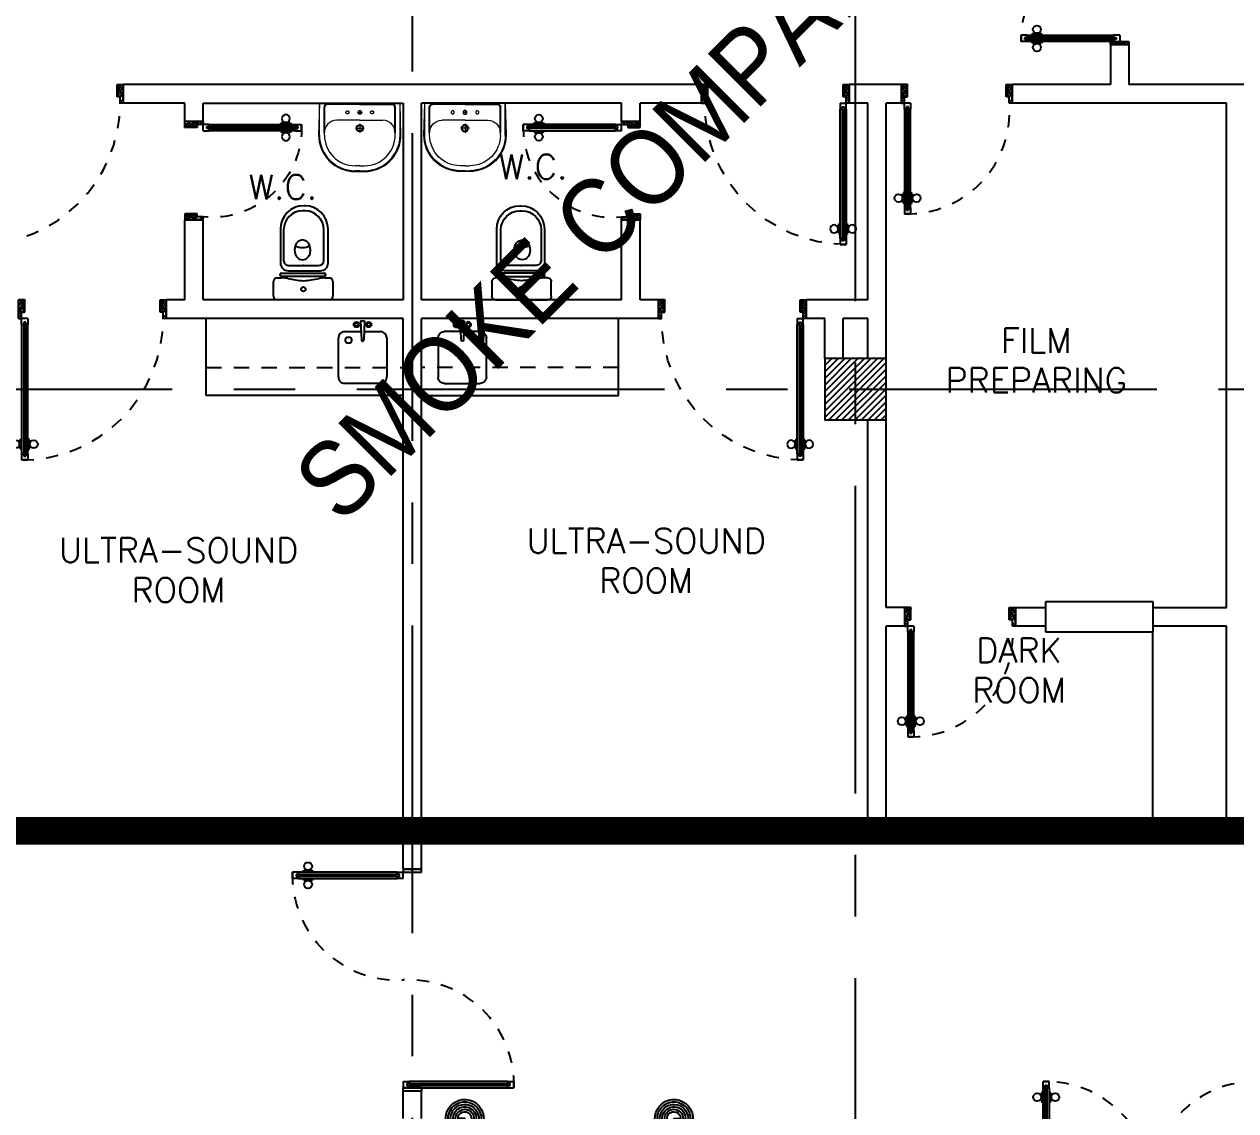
# Model space of a CAD drawing. Extents: x 417819.9 to 417911.9, y 43448 to 43539.2.
# Drawn here: x 417849.9 to 417859.75, y 43505.43 to 43514.26 of the extents above; entities that cross this region are included whole.
import ezdxf
from ezdxf.enums import TextEntityAlignment as Align

# ---------------------------------------------------------------- set-up
doc = ezdxf.new("R2010")
doc.units = 0
doc.header["$MEASUREMENT"] = 0
for name, pattern in [('CENTERX2', [4, 2.5, -0.5, 0.5, -0.5]), ('DASHED', [0.75, 0.5, -0.25]), ('HIDDEN', [0.375, 0.25, -0.125]), ('HIDDEN2', [0.1875, 0.125, -0.0625])]:
    doc.linetypes.add(name, pattern=pattern)
doc.layers.get('0').update_dxf_attribs({"linetype": 'CONTINUOUS'})
for name, color, linetype in [('AXES', 11, 'CENTERX2'), ('COL', 2, 'CONTINUOUS'), ('DIM', 4, 'CONTINUOUS'), ('DOOR', 4, 'CONTINUOUS'), ('firezone', 4, 'CONTINUOUS'), ('FIX', 3, 'CONTINUOUS'), ('HAT', 8, 'CONTINUOUS'), ('Locker', 7, 'CONTINUOUS'), ('ME-FIX', 3, 'CONTINUOUS'), ('RM-NAME', 2, 'CONTINUOUS'), ('SUNI-FUR', 3, 'CONTINUOUS'), ('TXT1', 2, 'CONTINUOUS'), ('WALL', 2, 'CONTINUOUS')]:
    doc.layers.add(name, color=color, linetype=linetype)
doc.layers.get('DIM').off()
doc.styles.add('ROMANS', font='ROMANS.shx', dxfattribs={"width": 0.6})
doc.styles.get("Standard").update_dxf_attribs({"font": 'TXT.shx'})
doc.styles.add('TTXT', font='swisse.ttf', dxfattribs={"width": 0.6})
doc.linetypes.add('SMOKE', pattern='A,0.5,-0.2,["SMOKE",Standard,S=0.1,R=0,X=-0.1,Y=-0.05],-0.5', length=1.2)

# ---------------------------------------------------------------- blocks, each defined once
blk = doc.blocks.new('RM1')
at = {"layer": 'RM-NAME', "style": 'ROMANS'}
for tag, p in [('ROOMNAME1', (0, 323.8)), ('ROOMNAME2', (0, 0))]:
    blk.add_attdef(tag, text='', height=200, dxfattribs=at).set_placement(p, align=Align.MIDDLE)
blk = doc.blocks.new('*X799')
at = {"color": 0}
for p, q in [((49339.2, 55119.8), (49820.4, 55601)), ((49339.2, 55172.9), (49767.4, 55601)), ((49339.2, 55225.9), (49714.3, 55601)), ((49339.2, 55278.9), (49661.3, 55601)), ((49339.2, 55332), (49608.3, 55601)), ((49339.2, 55385), (49555.2, 55601)), ((49339.2, 55438), (49502.2, 55601)), ((49339.2, 55491.1), (49449.2, 55601)), ((49339.2, 55544.1), (49396.1, 55601)), ((49339.2, 55597.1), (49343.1, 55601)), ((49373.4, 55101), (49839.2, 55566.8)), ((49426.5, 55101), (49839.2, 55513.8)), ((49479.5, 55101), (49839.2, 55460.7)), ((49532.5, 55101), (49839.2, 55407.7)), ((49585.6, 55101), (49839.2, 55354.7)), ((49638.6, 55101), (49839.2, 55301.6)), ((49691.6, 55101), (49839.2, 55248.6)), ((49744.7, 55101), (49839.2, 55195.6)), ((49797.7, 55101), (49839.2, 55142.5))]:
    blk.add_line(p, q, dxfattribs=at)
blk = doc.blocks.new('COL50')
at = {"layer": 'COL'}
blk.add_lwpolyline([(-250, 250), (-250, -250), (250, -250), (250, 250)], close=True, dxfattribs=at)
blk = doc.blocks.new('A$C272A55A0')
at = {"layer": 'DOOR', "color": 0, "linetype": 'ByBlock'}
for p, q in [((0, 900.4), (0, 1050.4)), ((50, 1050.4), (0, 1050.4)), ((50, 950.4), (50, 1050.4)), ((1750, 950.4), (1750, 1050.4)), ((1750, 1050.4), (1800, 1050.4)), ((1800, 1050.4), (1800, 900.4)), ((0, 900.4), (25, 900.4)), ((25, 950.4), (50, 950.4)), ((25, 900.4), (25, 950.4)), ((75, 900.4), (25, 900.4)), ((25, 850.4), (25, 900.4)), ((75, 900.4), (75, 850.4)), ((1725, 900.4), (1775, 900.4)), ((1725, 900.4), (1725, 850.4)), ((1775, 950.4), (1750, 950.4)), ((1775, 900.4), (1775, 950.4)), ((1800, 900.4), (1775, 900.4)), ((1775, 850.4), (1775, 900.4)), ((42, 850.4), (25, 850.4)), ((58, 870.4), (42, 870.4)), ((42, 870.4), (42, 850.4)), ((58, 850.4), (58, 870.4)), ((75, 850.4), (58, 850.4)), ((1725, 850.4), (1742, 850.4)), ((1742, 870.4), (1758, 870.4)), ((1742, 850.4), (1742, 870.4)), ((1758, 870.4), (1758, 850.4)), ((1758, 850.4), (1775, 850.4)), ((1717.8, 160.1), (1708.8, 160.1)), ((1708.8, 95.3), (1708.8, 160.1)), ((1725, 172.7), (1717.8, 172.7)), ((1717.8, 172.7), (1717.8, 82.7)), ((1717.8, 95.3), (1717.8, 160.1)), ((1775, 172.7), (1782.2, 172.7)), ((1782.2, 172.7), (1782.2, 82.7)), ((1782.2, 160.1), (1791.2, 160.1)), ((1782.2, 95.3), (1782.2, 160.1)), ((1791.2, 95.3), (1791.2, 160.1)), ((25, 50.4), (42, 50.4)), ((25, 50.4), (25, 0.4)), ((25, 0.4), (75, 0.4)), ((75, 0.4), (25, 0.4)), ((42, 50.4), (42, 30.4)), ((42, 30.4), (58, 30.4)), ((58, 50.4), (75, 50.4)), ((58, 50.4), (58, 30.4)), ((75, 50.4), (75, 0.4)), ((1717.8, 95.3), (1708.8, 95.3)), ((1725, 82.7), (1717.8, 82.7)), ((1742, 50.4), (1725, 50.4)), ((1725, 50.4), (1725, 0.4)), ((1775, 0.4), (1725, 0.4)), ((1725, 0.4), (1775, 0.4)), ((1742, 50.4), (1742, 30.4)), ((1758, 30.4), (1742, 30.4)), ((1775, 50.4), (1758, 50.4)), ((1758, 50.4), (1758, 30.4)), ((1775, 82.7), (1782.2, 82.7)), ((1775, 50.4), (1775, 0.4)), ((1782.2, 95.3), (1791.2, 95.3))]:
    blk.add_line(p, q, dxfattribs=at)
at = {"layer": 'DOOR', "color": 9, "linetype": 'ByBlock'}
for p, q in [((50, 1050.4), (0, 1010.2)), ((50, 1050.4), (0, 936.6)), ((50, 1050.4), (36.6, 950.4)), ((1750, 1050.4), (1800, 1010.2)), ((1750, 1050.4), (1800, 936.6)), ((1750, 1050.4), (1763.4, 950.4))]:
    blk.add_line(p, q, dxfattribs=at)
at = {"layer": 'DOOR', "linetype": 'ByBlock'}
for p, q in [((25, 850.4), (25, 50.4)), ((42, 850.4), (42, 50.4)), ((58, 850.4), (58, 50.4)), ((75, 50.4), (75, 850.4)), ((1725, 50.4), (1725, 850.4)), ((1742, 850.4), (1742, 50.4)), ((1758, 850.4), (1758, 50.4)), ((1775, 850.4), (1775, 50.4))]:
    blk.add_line(p, q, dxfattribs=at)
at = {"layer": 'DOOR', "color": 0, "linetype": 'ByBlock'}
for centre in [(1676.5, 127.7), (1823.5, 127.7)]:
    blk.add_circle(centre, 32.4, dxfattribs=at)
at = {"layer": 'DOOR', "color": 9, "linetype": 'ByBlock'}
for centre, radius, start, end in [((50, 1050.4), 54.4, 203.20738, 270), ((50, 1050.4), 74.4, 227.77643, 270), ((50, 1050.4), 34.4, 180, 270), ((50, 1050.4), 14.4, 180, 270), ((1750, 1050.4), 14.4, 270, 0), ((1750, 1050.4), 34.4, 270, 0), ((1750, 1050.4), 54.4, 270, 336.79262), ((1750, 1050.4), 74.4, 270, 312.22357), ((50, 1050.4), 94.4, 238.01819, 270), ((50, 1050.4), 114.4, 244.08384, 257.37743), ((50, 1050.4), 134.4, 248.15985, 259.28002), ((50, 1050.4), 154.4, 251.10529, 256.28577), ((1750, 1050.4), 94.4, 270, 301.98181), ((1750, 1050.4), 114.4, 282.62257, 295.91616), ((1750, 1050.4), 134.4, 280.71998, 291.84015), ((1750, 1050.4), 154.4, 283.71423, 288.89471)]:
    blk.add_arc(centre, radius, start, end, dxfattribs=at)
at = {"layer": 'DOOR', "linetype": 'HIDDEN', "ltscale": 0.5}
for centre, start, end in [((50, 851.4), 268.31738, 3.29648), ((1750, 851.4), 176.70352, 271.68262)]:
    blk.add_arc(centre, 851.4, start, end, dxfattribs=at)
at = {"layer": 'WALL', "linetype": 'ByBlock'}
blk.add_line((1800, 900.4), (1800, 1050.4), dxfattribs=at)
blk = doc.blocks.new('A$C3CD36B94')
at = {"layer": 'DOOR', "color": 0, "linetype": 'ByBlock'}
for p, q in [((105.9, 950.4), (55.9, 950.4)), ((55.9, 800.4), (55.9, 950.4)), ((105.9, 850.4), (105.9, 950.4)), ((805.9, 950.4), (855.9, 950.4)), ((805.9, 850.4), (805.9, 950.4)), ((855.9, 800.4), (855.9, 950.4)), ((855.9, 950.4), (855.9, 800.4)), ((55.9, 800.4), (80.9, 800.4)), ((80.9, 850.4), (105.9, 850.4)), ((80.9, 800.4), (80.9, 850.4)), ((130.9, 800.4), (80.9, 800.4)), ((80.9, 750.4), (80.9, 800.4)), ((130.9, 800.4), (130.9, 750.4)), ((830.9, 850.4), (805.9, 850.4)), ((830.9, 800.4), (830.9, 850.4)), ((855.9, 800.4), (830.9, 800.4)), ((97.9, 750.4), (80.9, 750.4)), ((113.9, 770.4), (97.9, 770.4)), ((97.9, 770.4), (97.9, 750.4)), ((113.9, 750.4), (113.9, 770.4)), ((130.9, 750.4), (113.9, 750.4)), ((64.7, 95.4), (64.7, 160.2)), ((73.7, 160.2), (64.7, 160.2)), ((73.7, 172.8), (73.7, 82.8)), ((80.9, 172.8), (73.7, 172.8)), ((73.7, 95.4), (73.7, 160.2)), ((130.9, 172.8), (138.1, 172.8)), ((138.1, 172.8), (138.1, 82.8)), ((138.1, 95.4), (138.1, 160.2)), ((138.1, 160.2), (147.1, 160.2)), ((147.1, 95.4), (147.1, 160.2)), ((73.7, 95.4), (64.7, 95.4)), ((80.9, 82.8), (73.7, 82.8)), ((80.9, 50.4), (80.9, 0.4)), ((80.9, 50.4), (97.9, 50.4)), ((130.9, 0.4), (80.9, 0.4)), ((80.9, 0.4), (130.9, 0.4)), ((97.9, 50.4), (97.9, 30.4)), ((97.9, 30.4), (113.9, 30.4)), ((113.9, 50.4), (113.9, 30.4)), ((113.9, 50.4), (130.9, 50.4)), ((130.9, 82.8), (138.1, 82.8)), ((130.9, 50.4), (130.9, 0.4)), ((138.1, 95.4), (147.1, 95.4))]:
    blk.add_line(p, q, dxfattribs=at)
at = {"layer": 'DOOR', "color": 9, "linetype": 'ByBlock'}
for p, q in [((105.9, 950.4), (55.9, 910.3)), ((105.9, 950.4), (55.9, 836.7)), ((105.9, 950.4), (92.6, 850.4)), ((805.9, 950.4), (819.3, 850.4)), ((805.9, 950.4), (855.9, 836.7)), ((805.9, 950.4), (855.9, 910.3))]:
    blk.add_line(p, q, dxfattribs=at)
at = {"layer": 'DOOR', "linetype": 'ByBlock'}
for p, q in [((80.9, 750.4), (80.9, 50.4)), ((97.9, 750.4), (97.9, 50.4)), ((113.9, 750.4), (113.9, 50.4)), ((130.9, 50.4), (130.9, 750.4))]:
    blk.add_line(p, q, dxfattribs=at)
at = {"layer": 'DOOR', "color": 0, "linetype": 'ByBlock'}
for centre in [(32.4, 127.8), (179.5, 127.8)]:
    blk.add_circle(centre, 32.4, dxfattribs=at)
at = {"layer": 'DOOR', "color": 9, "linetype": 'ByBlock'}
for centre, radius, start, end in [((105.9, 950.4), 54.4, 203.20738, 270), ((105.9, 950.4), 74.4, 227.77643, 270), ((105.9, 950.4), 34.4, 180, 270), ((105.9, 950.4), 14.4, 180, 270), ((805.9, 950.4), 34.4, 270, 0), ((805.9, 950.4), 14.4, 270, 0), ((805.9, 950.4), 54.4, 270, 336.79262), ((805.9, 950.4), 74.4, 270, 312.22357), ((105.9, 950.4), 94.4, 238.01819, 270), ((105.9, 950.4), 114.4, 244.08384, 257.37743), ((105.9, 950.4), 134.4, 248.15985, 259.28002), ((105.9, 950.4), 154.4, 251.10529, 256.28577), ((805.9, 950.4), 94.4, 270, 301.98181), ((805.9, 950.4), 134.4, 280.71998, 291.84015), ((805.9, 950.4), 154.4, 283.71423, 288.89471)]:
    blk.add_arc(centre, radius, start, end, dxfattribs=at)
at = {"layer": 'DOOR', "linetype": 'HIDDEN', "ltscale": 0.5}
blk.add_arc((105.9, 728.6), 728.6, 268.03354, 5.66169, dxfattribs=at)
blk = doc.blocks.new('DOOR90')
at = {"layer": 'DOOR', "color": 7, "linetype": 'ByBlock'}
for p, q in [((-150, 0), (0, 0)), ((-150, 0), (-150, -25)), ((0, -50), (-113.7, 0)), ((0, -50), (-40.1, 0)), ((0, -50), (0, 0)), ((-1000, -25), (-1050, -25)), ((-1050, -75), (-1050, -25)), ((-1050, -25), (-1050, -75)), ((-1000, -75), (-1050, -75)), ((-1000, -42), (-1020, -42)), ((-1020, -42), (-1020, -58)), ((-1000, -58), (-1020, -58)), ((-1000, -25), (-1000, -42)), ((-1000, -58), (-1000, -75)), ((-877.6, -17.8), (-967.6, -17.8)), ((-967.6, -25), (-967.6, -17.8)), ((-967.6, -75), (-967.6, -82.2)), ((-877.6, -82.2), (-967.6, -82.2)), ((-955, -8.8), (-890.2, -8.8)), ((-955, -17.8), (-955, -8.8)), ((-955, -17.8), (-890.2, -17.8)), ((-955, -82.2), (-890.2, -82.2)), ((-955, -82.2), (-955, -91.2)), ((-955, -91.2), (-890.2, -91.2)), ((-890.2, -17.8), (-890.2, -8.8)), ((-890.2, -82.2), (-890.2, -91.2)), ((-877.6, -25), (-877.6, -17.8)), ((-877.6, -75), (-877.6, -82.2)), ((-200, -25), (-150, -25)), ((-200, -42), (-200, -25)), ((-180, -42), (-200, -42)), ((-200, -58), (-180, -58)), ((-200, -75), (-200, -58)), ((-150, -75), (-200, -75)), ((-180, -58), (-180, -42)), ((-150, -25), (-100, -25)), ((-150, -75), (-150, -25)), ((-100, -25), (-100, -50)), ((0, -50), (-100, -36.6)), ((-100, -50), (0, -50)), ((-150, -875), (-100, -875)), ((-150, -900), (-150, -875)), ((0, -850), (-113.7, -900)), ((-100, -875), (-100, -850)), ((0, -850), (-100, -863.4)), ((-100, -850), (0, -850)), ((0, -850), (-40.1, -900)), ((0, -850), (0, -900)), ((-150, -900), (0, -900)), ((0, -900), (-150, -900))]:
    blk.add_line(p, q, dxfattribs=at)
at = {"layer": 'DOOR', "linetype": 'ByBlock'}
for p, q in [((-200, -25), (-1000, -25)), ((-200, -42), (-1000, -42)), ((-200, -58), (-1000, -58)), ((-1000, -75), (-200, -75))]:
    blk.add_line(p, q, dxfattribs=at)
at = {"layer": 'DOOR', "color": 7, "linetype": 'ByBlock'}
for centre in [(-922.6, 23.5), (-922.6, -123.5)]:
    blk.add_circle(centre, 32.4, dxfattribs=at)
for centre, radius, start, end in [((0, -50), 154.4, 161.10529, 166.28577), ((0, -50), 94.4, 148.01819, 180), ((0, -50), 134.4, 158.15985, 169.28002), ((0, -50), 114.4, 154.08384, 167.37743), ((0, -50), 74.4, 137.77643, 180), ((0, -50), 54.4, 113.20738, 180), ((0, -50), 34.4, 90, 180), ((0, -50), 14.4, 90, 180), ((0, -850), 134.4, 190.71998, 201.84015), ((0, -850), 94.4, 180, 211.98181), ((0, -850), 74.4, 180, 222.22357), ((0, -850), 54.4, 180, 246.79262), ((0, -850), 34.4, 180, 270), ((0, -850), 14.4, 180, 270), ((0, -850), 154.4, 193.71423, 198.89471)]:
    blk.add_arc(centre, radius, start, end, dxfattribs=at)
at = {"layer": 'DOOR', "linetype": 'HIDDEN', "ltscale": 0.5}
blk.add_arc((-222.2, -50), 828.2, 178.27012, 275.00304, dxfattribs=at)
blk = doc.blocks.new('A$C6F293607')
at = {"layer": 'DOOR', "color": 0, "linetype": 'ByBlock'}
for p, q in [((80.9, 792.6), (73.7, 792.6)), ((73.7, 702.6), (73.7, 792.6)), ((80.9, 875), (130.9, 875)), ((130.9, 875), (80.9, 875)), ((80.9, 825), (80.9, 875)), ((80.9, 825), (97.9, 825)), ((97.9, 845), (113.9, 845)), ((97.9, 825), (97.9, 845)), ((113.9, 825), (113.9, 845)), ((113.9, 825), (130.9, 825)), ((130.9, 825), (130.9, 875)), ((130.9, 792.6), (138.1, 792.6)), ((138.1, 702.6), (138.1, 792.6)), ((1630.9, 875), (1580.9, 875)), ((1580.9, 875), (1630.9, 875)), ((1580.9, 825), (1580.9, 875)), ((1597.9, 825), (1580.9, 825)), ((1613.9, 845), (1597.9, 845)), ((1597.9, 825), (1597.9, 845)), ((1613.9, 825), (1613.9, 845)), ((1630.9, 825), (1613.9, 825)), ((1630.9, 825), (1630.9, 875)), ((73.7, 780), (64.7, 780)), ((64.7, 780), (64.7, 715.2)), ((73.7, 715.2), (64.7, 715.2)), ((73.7, 780), (73.7, 715.2)), ((80.9, 702.6), (73.7, 702.6)), ((130.9, 702.6), (138.1, 702.6)), ((138.1, 780), (147.1, 780)), ((138.1, 780), (138.1, 715.2)), ((138.1, 715.2), (147.1, 715.2)), ((147.1, 780), (147.1, 715.2)), ((55.9, 0), (55.9, 150)), ((55.9, 150), (80.9, 150)), ((80.9, 150), (80.9, 0)), ((97.9, 125), (80.9, 125)), ((80.9, 125), (80.9, 75)), ((97.9, 105), (97.9, 125)), ((113.9, 105), (97.9, 105)), ((130.9, 125), (113.9, 125)), ((113.9, 125), (113.9, 105)), ((130.9, 75), (130.9, 125)), ((1580.9, 125), (1597.9, 125)), ((1580.9, 75), (1580.9, 125)), ((1597.9, 125), (1597.9, 105)), ((1597.9, 105), (1613.9, 105)), ((1613.9, 125), (1630.9, 125)), ((1613.9, 105), (1613.9, 125)), ((1655.9, 150), (1630.9, 150)), ((1630.9, 150), (1630.9, 0)), ((1630.9, 125), (1630.9, 75)), ((1655.9, 0), (1655.9, 150)), ((80.9, 0), (55.9, 0)), ((130.9, 75), (80.9, 75)), ((1580.9, 75), (1630.9, 75)), ((1630.9, 0), (1655.9, 0))]:
    blk.add_line(p, q, dxfattribs=at)
at = {"layer": 'DOOR', "linetype": 'ByBlock'}
for p, q in [((80.9, 125), (80.9, 825)), ((97.9, 125), (97.9, 825)), ((113.9, 125), (113.9, 825)), ((130.9, 825), (130.9, 125)), ((1580.9, 825), (1580.9, 125)), ((1597.9, 125), (1597.9, 825)), ((1613.9, 125), (1613.9, 825)), ((1630.9, 125), (1630.9, 825))]:
    blk.add_line(p, q, dxfattribs=at)
at = {"layer": 'DOOR', "color": 9, "linetype": 'ByBlock'}
for p, q in [((80.9, 56.9), (55.9, 113.7)), ((1630.9, 56.9), (1655.9, 113.7)), ((80.9, 20.1), (55.9, 40.1)), ((1630.9, 20.1), (1655.9, 40.1))]:
    blk.add_line(p, q, dxfattribs=at)
at = {"layer": 'DOOR', "color": 0, "linetype": 'ByBlock'}
for centre in [(32.4, 747.6), (179.5, 747.6)]:
    blk.add_circle(centre, 32.4, dxfattribs=at)
at = {"layer": 'DOOR', "linetype": 'HIDDEN', "ltscale": 0.5}
for centre, start, end in [((105.9, 123.8), 356.27506, 91.90618), ((1605.9, 123.8), 88.09382, 183.72494)]:
    blk.add_arc(centre, 751.6, start, end, dxfattribs=at)
at = {"layer": 'DOOR', "color": 9, "linetype": 'ByBlock'}
for centre, radius, start, end in [((105.9, 0), 154.4, 103.71423, 108.89471), ((105.9, 0), 134.4, 100.71998, 111.84015), ((105.9, 0), 114.4, 102.62257, 115.91616), ((1605.9, 0), 134.4, 68.15985, 79.28002), ((1605.9, 0), 114.4, 64.08384, 77.37743), ((1605.9, 0), 154.4, 71.10529, 76.28577), ((105.9, 0), 94.4, 105.35656, 121.98181), ((105.9, 0), 74.4, 109.63413, 132.22357), ((105.9, 0), 54.4, 117.35758, 156.79262), ((105.9, 0), 34.4, 136.61069, 180), ((1605.9, 0), 94.4, 58.01819, 74.64344), ((1605.9, 0), 74.4, 47.77643, 70.36587), ((1605.9, 0), 54.4, 23.20738, 62.64242), ((1605.9, 0), 34.4, 0, 43.38931)]:
    blk.add_arc(centre, radius, start, end, dxfattribs=at)
blk = doc.blocks.new('DOOR100')
at = {"layer": 'DOOR', "color": 7, "linetype": 'ByBlock'}
for p, q in [((-75, 1250), (-75, 1300)), ((-75, 1300), (-25, 1300)), ((-25, 1300), (-75, 1300)), ((-25, 1250), (-25, 1300)), ((-91.2, 1205), (-91.2, 1140.2)), ((-82.2, 1205), (-91.2, 1205)), ((-82.2, 1127.6), (-82.2, 1217.6)), ((-75, 1217.6), (-82.2, 1217.6)), ((-82.2, 1205), (-82.2, 1140.2)), ((-58, 1250), (-75, 1250)), ((-58, 1250), (-58, 1270)), ((-42, 1270), (-58, 1270)), ((-42, 1250), (-42, 1270)), ((-25, 1250), (-42, 1250)), ((-25, 1217.6), (-17.8, 1217.6)), ((-17.8, 1127.6), (-17.8, 1217.6)), ((-17.8, 1205), (-17.8, 1140.2)), ((-17.8, 1205), (-8.8, 1205)), ((-8.8, 1205), (-8.8, 1140.2)), ((-82.2, 1140.2), (-91.2, 1140.2)), ((-75, 1127.6), (-82.2, 1127.6)), ((-25, 1127.6), (-17.8, 1127.6)), ((-17.8, 1140.2), (-8.8, 1140.2)), ((-75, 200), (-58, 200)), ((-75, 150), (-75, 200)), ((-58, 200), (-58, 180)), ((-42, 200), (-25, 200)), ((-42, 180), (-42, 200)), ((-25, 200), (-25, 150)), ((-1200, 0), (-1200, 150)), ((-1200, 150), (-1175, 150)), ((-1200, 150), (-1200, 0)), ((-1150, 0), (-1200, 113.7)), ((-1175, 150), (-1175, 100)), ((-1175, 100), (-1150, 100)), ((-1150, 0), (-1163.4, 100)), ((-1150, 100), (-1150, 0)), ((-75, 150), (-25, 150)), ((-58, 180), (-42, 180)), ((-50, 0), (0, 113.7)), ((-50, 100), (-50, 0)), ((-50, 0), (-36.6, 100)), ((-25, 100), (-50, 100)), ((0, 150), (-25, 150)), ((-25, 150), (-25, 100)), ((0, 0), (0, 150)), ((0, 150), (0, 0)), ((-1150, 0), (-1200, 40.1)), ((-1150, 0), (-1200, 0)), ((-50, 0), (0, 40.1)), ((-50, 0), (0, 0))]:
    blk.add_line(p, q, dxfattribs=at)
at = {"layer": 'DOOR', "linetype": 'ByBlock'}
for p, q in [((-75, 1250), (-75, 200)), ((-58, 200), (-58, 1250)), ((-42, 200), (-42, 1250)), ((-25, 200), (-25, 1250))]:
    blk.add_line(p, q, dxfattribs=at)
at = {"layer": 'DOOR', "color": 7, "linetype": 'ByBlock'}
for centre in [(-123.5, 1172.6), (23.5, 1172.6)]:
    blk.add_circle(centre, 32.4, dxfattribs=at)
at = {"layer": 'DOOR', "linetype": 'HIDDEN', "ltscale": 0.5}
blk.add_arc((-25, 150), 1150, 90, 180, dxfattribs=at)
at = {"layer": 'DOOR', "color": 7, "linetype": 'ByBlock'}
for centre, radius, start, end in [((-1150, 0), 154.4, 103.71423, 108.89471), ((-1150, 0), 134.4, 100.71998, 111.84015), ((-50, 0), 134.4, 68.15985, 79.28002), ((-50, 0), 114.4, 64.08384, 77.37743), ((-50, 0), 154.4, 71.10529, 76.28577), ((-1150, 0), 94.4, 90, 121.98181), ((-1150, 0), 74.4, 90, 132.22357), ((-1150, 0), 54.4, 90, 156.79262), ((-1150, 0), 34.4, 90, 180), ((-1150, 0), 14.4, 90, 180), ((-50, 0), 94.4, 58.01819, 90), ((-50, 0), 74.4, 47.77643, 90), ((-50, 0), 54.4, 23.20738, 90), ((-50, 0), 34.4, 0, 90), ((-50, 0), 14.4, 0, 90)]:
    blk.add_arc(centre, radius, start, end, dxfattribs=at)
blk = doc.blocks.new('A$C49F1192B')
at = {"layer": 'DOOR', "color": 0, "linetype": 'ByBlock', "xscale": -1, "rotation": 270}
blk.add_blockref('DOOR100', (0, 1200), dxfattribs=at)
blk = doc.blocks.new('2')
at = {"layer": 'SUNI-FUR', "linetype": 'Continuous'}
for p, q in [((0.0159, 0.7241), (-0.0034, 0.7241)), ((0.0137, 0.765), (0.0041, 0.765)), ((-0.1849, 0.576), (-0.1849, 0.2998)), ((-0.1587, 0.5702), (-0.1587, 0.3197)), ((0.1683, 0.3197), (0.1683, 0.5702)), ((0.2027, 0.2998), (0.2027, 0.576)), ((-0.0651, 0.438), (-0.0703, 0.4064)), ((-0.0703, 0.4064), (-0.0651, 0.3747)), ((-0.005, 0.4872), (-0.0292, 0.4813)), ((0.0193, 0.4813), (-0.005, 0.4872)), ((0.0603, 0.4064), (0.0551, 0.438)), ((0.0565, 0.3772), (0.0603, 0.4064)), ((-0.0292, 0.3314), (-0.005, 0.3255)), ((-0.005, 0.3255), (0.0193, 0.3314)), ((-0.1863, 0.1994), (-0.1863, 0.2076)), ((-0.1763, 0.2176), (0.1724, 0.2176)), ((-0.1219, 0.2368), (0.0089, 0.2368)), ((-0.1129, 0.2792), (0.0084, 0.2792)), ((0.0012, 0.2792), (0.1226, 0.2792)), ((0.0084, 0.2792), (0.0012, 0.2792)), ((0.0089, 0.2368), (0.1397, 0.2368)), ((0.1824, 0.2076), (0.1824, 0.1994)), ((-0.2413, 0.03), (-0.2413, 0.1498)), ((-0.2113, 0.1798), (-0.1699, 0.1798)), ((0.1724, 0.1894), (-0.1763, 0.1894)), ((0.1743, 0.1798), (0.2113, 0.1798)), ((0.1743, 0.1798), (0.1743, 0.1798)), ((0.2413, 0.1498), (0.2413, 0.03)), ((0.2113, 0), (-0.2113, 0))]:
    blk.add_line(p, q, dxfattribs=at)
blk.add_circle((0.0019, 0.0872), 0.0184, dxfattribs=at)
for centre, radius, start, end in [((0.0041, 0.576), 0.189, 90, 180), ((-0.0048, 0.5702), 0.1539, 90, 180), ((0.0137, 0.576), 0.189, 0, 90), ((0.0144, 0.5702), 0.1539, 0, 90), ((0.0126, 0.412), 0.082, 141.07583, 161.50405), ((-0.0074, 0.5367), 0.1117, 239.42337, 302.91619), ((0.0019, 0.4207), 0.0682, 117.15318, 141.07583), ((-0.0119, 0.4207), 0.0682, 38.92417, 62.84682), ((-0.0226, 0.412), 0.082, 18.49595, 38.92417), ((-0.1219, 0.2998), 0.063, 180, 270), ((-0.1156, 0.3224), 0.0432, 183.51288, 273.51288), ((0.0126, 0.4007), 0.082, 198.49595, 218.92417), ((0.0019, 0.392), 0.0682, 218.92417, 242.84682), ((-0.0119, 0.392), 0.0682, 297.15318, 321.07583), ((-0.0289, 0.4058), 0.0901, 321.07583, 341.50405), ((0.1252, 0.3224), 0.0432, 266.48712, 356.48712), ((0.1397, 0.2998), 0.063, 270, 0), ((-0.1763, 0.2076), 0.01, 90, 180), ((-0.1763, 0.1994), 0.01, 180, 270), ((0.1724, 0.2076), 0.01, 0, 90), ((0.1724, 0.1994), 0.01, 270, 0), ((-0.2113, 0.1498), 0.03, 90, 180), ((-0.2015, -0.2523), 0.4332, 79.75352, 85.81091), ((0.0746, 1.126), 0.9726, 258.19384, 265.73474), ((-0.0701, 1.126), 0.9726, 274.26526, 281.80616), ((0.2059, -0.2523), 0.4332, 94.18909, 100.24648), ((0.2113, 0.1498), 0.03, 0, 90), ((-0.2113, 0.03), 0.03, 180, 270), ((0.2113, 0.03), 0.03, 270, 0)]:
    blk.add_arc(centre, radius, start, end, dxfattribs=at)
blk = doc.blocks.new('LAV-003')
at = {"layer": 'FIX', "linetype": 'ByBlock'}
blk.add_line((-327.5, -25), (327.5, -25), dxfattribs=at)
at = {"layer": 'FIX', "linetype": 'Continuous', "lineweight": 20}
for p, q in [((-327.5, -285), (-327.5, -25)), ((327.5, -285), (327.5, -25)), ((0, -165), (-187.5, -165)), ((0, -165), (187.5, -165)), ((-287.5, -285), (-287.5, -265)), ((287.5, -285), (287.5, -265)), ((0, -535), (-37.5, -535)), ((0, -575), (-37.5, -575)), ((0, -535), (37.5, -535)), ((0, -575), (37.5, -575))]:
    blk.add_line(p, q, dxfattribs=at)
at = {"layer": 'FIX', "linetype": 'ByBlock', "ltscale": 0.3}
for p, q in [((-287.5, -265), (-287.5, -60)), ((0, -35), (-262.5, -35)), ((0, -35), (262.5, -35)), ((287.5, -265), (287.5, -60))]:
    blk.add_line(p, q, dxfattribs=at)
at = {"layer": 'FIX', "lineweight": 20}
for p, q in [((0, -85.4), (0, -116.5)), ((-15.6, -100.9), (15.5, -100.9))]:
    blk.add_line(p, q, dxfattribs=at)
at = {"layer": 'FIX', "linetype": 'DASHED', "lineweight": 20, "ltscale": 0.04}
for p, q in [((0, -193.9), (0, -266.1)), ((-35.7, -230.5), (36.6, -230.5))]:
    blk.add_line(p, q, dxfattribs=at)
at = {"layer": 'FIX', "linetype": 'Continuous', "lineweight": 20}
blk.add_lwpolyline([(294.8, -25), (0, -25), (-327.5, -25), (-334.5, -285, 0.414214), (-37.5, -582), (0, -582), (37.5, -582, 0.414214), (334.5, -285), (327.5, -25), (0, -25)], format="xyb", dxfattribs=at)
at = {"layer": 'FIX', "linetype": 'HIDDEN', "lineweight": 20, "ltscale": 0.05}
for centre in [(-100, -100.9), (100, -100.9)]:
    blk.add_circle(centre, 12.4, dxfattribs=at)
at = {"layer": 'FIX', "lineweight": 20}
for centre, radius in [((0, -100.9), 15.5), ((0.5, -230), 29.5), ((0.5, -230), 22.5)]:
    blk.add_circle(centre, radius, dxfattribs=at)
at = {"layer": 'FIX', "linetype": 'ByBlock', "ltscale": 0.3}
for centre, start, end in [((-262.5, -60), 90, 180), ((262.5, -60), 0, 90)]:
    blk.add_arc(centre, 25, start, end, dxfattribs=at)
at = {"layer": 'FIX', "linetype": 'Continuous', "lineweight": 20}
for centre, radius, start, end in [((-187.5, -265), 100, 90, 180), ((187.5, -265), 100, 0, 90), ((-37.5, -285), 290, 180, 270), ((-37.5, -285), 250, 180, 270), ((37.5, -285), 290, 270, 0), ((37.5, -285), 250, 270, 0)]:
    blk.add_arc(centre, radius, start, end, dxfattribs=at)
blk = doc.blocks.new('fe-door')
at = {"layer": 'DOOR', "color": 0, "linetype": 'ByBlock'}
for p, q in [((-900, 1775), (-900, 1725)), ((-900, 1725), (-900, 1775)), ((-850, 1775), (-900, 1775)), ((-850, 1775), (-850, 1758)), ((-817.6, 1775), (-817.6, 1782.2)), ((-727.6, 1782.2), (-817.6, 1782.2)), ((-805, 1782.2), (-805, 1791.2)), ((-805, 1791.2), (-740.2, 1791.2)), ((-805, 1782.2), (-740.2, 1782.2)), ((-740.2, 1782.2), (-740.2, 1791.2)), ((-727.6, 1775), (-727.6, 1782.2)), ((-50, 1758), (-50, 1775)), ((-50, 1775), (0, 1775)), ((150, 1800), (0, 1800)), ((0, 1800), (0, 1775)), ((0, 1725), (0, 1775)), ((0, 1775), (150, 1775)), ((150, 1775), (150, 1800)), ((-850, 1725), (-900, 1725)), ((-870, 1758), (-870, 1742)), ((-850, 1758), (-870, 1758)), ((-850, 1742), (-870, 1742)), ((-850, 1742), (-850, 1725)), ((-817.6, 1725), (-817.6, 1717.8)), ((-727.6, 1717.8), (-817.6, 1717.8)), ((-805, 1717.8), (-805, 1708.8)), ((-805, 1717.8), (-740.2, 1717.8)), ((-805, 1708.8), (-740.2, 1708.8)), ((-740.2, 1717.8), (-740.2, 1708.8)), ((-727.6, 1725), (-727.6, 1717.8)), ((-30, 1758), (-50, 1758)), ((-50, 1725), (-50, 1742)), ((-50, 1742), (-30, 1742)), ((0, 1725), (-50, 1725)), ((-30, 1742), (-30, 1758)), ((0, 75), (0, 25)), ((0, 75), (50, 75)), ((0, 0), (0, 25)), ((0, 25), (50, 25)), ((150, 25), (0, 25)), ((0, 0), (150, 0)), ((30, 58), (30, 42)), ((50, 58), (30, 58)), ((30, 42), (50, 42)), ((50, 75), (50, 58)), ((50, 42), (50, 25)), ((150, 25), (150, 0)), ((850, 58), (850, 75)), ((850, 75), (900, 75)), ((850, 58), (870, 58)), ((850, 25), (850, 42)), ((850, 42), (870, 42)), ((850, 25), (900, 25)), ((870, 42), (870, 58)), ((900, 25), (900, 75)), ((900, 75), (900, 25))]:
    blk.add_line(p, q, dxfattribs=at)
at = {"layer": 'DOOR', "linetype": 'ByBlock'}
for p, q in [((-50, 1775), (-850, 1775)), ((-50, 1758), (-850, 1758)), ((-50, 1742), (-850, 1742)), ((-850, 1725), (-50, 1725)), ((850, 75), (50, 75)), ((50, 58), (850, 58)), ((50, 42), (850, 42)), ((50, 25), (850, 25))]:
    blk.add_line(p, q, dxfattribs=at)
at = {"layer": 'DOOR', "color": 0, "linetype": 'ByBlock'}
for centre in [(-772.6, 1823.5), (-772.6, 1676.5)]:
    blk.add_circle(centre, 32.4, dxfattribs=at)
at = {"layer": 'DOOR', "linetype": 'HIDDEN', "ltscale": 0.5}
for centre, start, end in [((-49, 1750), 178.31738, 273.29648), ((49, 50), 358.31738, 93.29648)]:
    blk.add_arc(centre, 851.4, start, end, dxfattribs=at)
at = {"layer": 'WALL'}
for p, q in [((0, 1800), (150, 1800)), ((0, 0), (150, 0))]:
    blk.add_line(p, q, dxfattribs=at)
at = {"layer": 'WALL', "linetype": 'ByBlock'}
blk.add_line((0, 1800), (150, 1800), dxfattribs=at)
blk = doc.blocks.new('A$C347D0806')
at = {"layer": 'ME-FIX'}
for p, q in [((0.6265, 1.6002), (0.6265, 0)), ((0.1073, 1.2805), (0.1073, 1.4169)), ((0.1572, 1.4668), (0.4783, 1.4668)), ((0.5282, 1.4169), (0.5282, 1.124)), ((0.0191, 1.2545), (0.0191, 1.2865)), ((0.0191, 1.2865), (0.1744, 1.2805)), ((0.0191, 1.2545), (0.1744, 1.2605)), ((0.1073, 1.124), (0.1073, 1.2605)), ((0.4783, 1.0742), (0.1572, 1.0742)), ((0.6265, 0), (0, 0))]:
    blk.add_line(p, q, dxfattribs=at)
for centre, radius in [((0.0502, 1.3202), 0.0217), ((0.0502, 1.3202), 0.014), ((0.0502, 1.2207), 0.0217), ((0.0502, 1.2207), 0.014), ((0.1768, 1.156), 0.0255)]:
    blk.add_circle(centre, radius, dxfattribs=at)
for centre, radius, start, end in [((0.1572, 1.4169), 0.0499, 90, 180), ((0.4783, 1.4169), 0.0499, 0, 90), ((0.1744, 1.2705), 0.00997, 270, 90), ((0.1572, 1.124), 0.0499, 180, 270), ((0.4783, 1.124), 0.0499, 270, 0)]:
    blk.add_arc(centre, radius, start, end, dxfattribs=at)

msp = doc.modelspace()

# ---------------------------------------------------------------- linework, layer by layer
at = {"layer": 'AXES'}
for p, q in [((417856.6566, 43460.01), (417856.6566, 43538.4875)), ((417853.0566, 43466.8743), (417853.0566, 43525.6943)), ((417820.6052, 43511.2943), (417889.6966, 43511.2943)), ((417831.4566, 43507.6943), (417889.6966, 43507.6943))]:
    msp.add_line(p, q, dxfattribs=at)
at = {"layer": 'firezone', "linetype": 'SMOKE', "const_width": 0.225}
msp.add_lwpolyline([(417840.9816, 43507.707), (417863.8894, 43507.707)], dxfattribs=at)
at = {"layer": 'Locker'}
msp.add_line((417859.0716, 43507.7693), (417859.0716, 43509.3193), dxfattribs=at)
at = {"layer": 'ME-FIX', "linetype": 'HIDDEN2'}
for p, q in [((417851.3814, 43511.4693), (417852.9816, 43511.4693)), ((417854.7318, 43511.4693), (417853.1316, 43511.4693))]:
    msp.add_line(p, q, dxfattribs=at)
at = {"layer": 'WALL'}
for p, q in [((417858.7285, 43514.0943), (417858.8785, 43514.0943)), ((417858.8785, 43514.0943), (417858.7285, 43514.0943)), ((417858.7285, 43514.0943), (417858.7285, 43513.7693)), ((417858.8785, 43514.0943), (417858.8785, 43513.7693)), ((417855.4066, 43513.7693), (417850.7066, 43513.7693)), ((417850.7066, 43513.6193), (417850.7066, 43513.7693)), ((417850.7066, 43513.6193), (417850.7066, 43513.7693)), ((417855.4066, 43513.6193), (417855.4066, 43513.7693)), ((417855.4066, 43513.6193), (417855.4066, 43513.7693)), ((417855.4066, 43513.6193), (417855.4066, 43513.7693)), ((417856.6066, 43513.6193), (417856.6066, 43513.7693)), ((417857.0299, 43513.7693), (417856.6066, 43513.7693)), ((417857.0299, 43513.7693), (417857.0299, 43513.6193)), ((417858.7285, 43513.7693), (417857.9299, 43513.7693)), ((417857.9299, 43513.7693), (417857.9299, 43513.6193)), ((417859.9691, 43513.7693), (417858.8785, 43513.7693)), ((417851.2066, 43513.6193), (417850.7066, 43513.6193)), ((417851.2066, 43513.4693), (417851.2066, 43513.6193)), ((417851.3566, 43513.4693), (417851.3566, 43513.6193)), ((417851.3566, 43513.6193), (417852.9816, 43513.6193)), ((417852.9816, 43513.6193), (417852.9816, 43512.0193)), ((417853.1316, 43512.0193), (417853.1316, 43513.6193)), ((417854.7566, 43513.6193), (417853.1316, 43513.6193)), ((417854.7566, 43513.4693), (417854.7566, 43513.6193)), ((417855.4066, 43513.6193), (417854.9066, 43513.6193)), ((417854.9066, 43513.4693), (417854.9066, 43513.6193)), ((417856.7566, 43513.6193), (417856.6066, 43513.6193)), ((417856.7566, 43512.0193), (417856.7566, 43513.6193)), ((417857.0299, 43513.6193), (417856.9066, 43513.6193)), ((417856.9066, 43509.5193), (417856.9066, 43513.6193)), ((417859.6716, 43513.6193), (417857.9299, 43513.6193)), ((417859.6716, 43509.5193), (417859.6716, 43513.6193)), ((417851.3566, 43513.4693), (417851.2066, 43513.4693)), ((417851.3566, 43513.4693), (417851.2066, 43513.4693)), ((417854.7566, 43513.4693), (417854.9066, 43513.4693)), ((417854.9066, 43513.4693), (417854.7566, 43513.4693)), ((417851.3566, 43512.6693), (417851.2066, 43512.6693)), ((417851.2066, 43512.0193), (417851.2066, 43512.6693)), ((417851.3566, 43512.6693), (417851.2066, 43512.6693)), ((417851.3566, 43512.0193), (417851.3566, 43512.6693)), ((417854.7566, 43512.6693), (417854.9066, 43512.6693)), ((417854.7566, 43512.0193), (417854.7566, 43512.6693)), ((417854.9066, 43512.6693), (417854.7566, 43512.6693)), ((417854.9066, 43512.0193), (417854.9066, 43512.6693)), ((417851.0566, 43511.8693), (417851.0566, 43512.0193)), ((417851.2066, 43512.0193), (417851.0566, 43512.0193)), ((417852.9816, 43512.0193), (417851.3566, 43512.0193)), ((417854.7566, 43512.0193), (417853.1316, 43512.0193)), ((417855.0566, 43512.0193), (417854.9066, 43512.0193)), ((417855.0566, 43511.8693), (417855.0566, 43512.0193)), ((417856.7566, 43512.0193), (417856.2566, 43512.0193)), ((417856.2566, 43511.8693), (417856.2566, 43512.0193)), ((417852.9816, 43511.8693), (417851.0566, 43511.8693)), ((417852.9816, 43507.7693), (417852.9816, 43511.8693)), ((417853.1316, 43507.7693), (417853.1316, 43511.8693)), ((417855.0566, 43511.8693), (417853.1316, 43511.8693)), ((417856.4066, 43511.8693), (417856.2566, 43511.8693)), ((417856.4066, 43511.5443), (417856.4066, 43511.8693)), ((417856.7566, 43511.8693), (417856.5566, 43511.8693)), ((417856.5566, 43511.5443), (417856.5566, 43511.8693)), ((417856.7566, 43511.5443), (417856.7566, 43511.8693)), ((417856.7566, 43507.7693), (417856.7566, 43511.0443)), ((417858.204, 43509.5693), (417859.0716, 43509.5693)), ((417858.204, 43509.3193), (417858.204, 43509.5693)), ((417859.0716, 43509.5693), (417859.0716, 43509.3193)), ((417857.0566, 43509.5193), (417856.9066, 43509.5193)), ((417857.0566, 43509.3693), (417857.0566, 43509.5193)), ((417857.9566, 43509.3693), (417857.9566, 43509.5193)), ((417857.9566, 43509.5193), (417858.204, 43509.5193)), ((417859.0716, 43509.5193), (417859.6716, 43509.5193)), ((417857.0566, 43509.3693), (417856.9066, 43509.3693)), ((417856.9066, 43507.7693), (417856.9066, 43509.3693)), ((417858.204, 43509.3693), (417857.9566, 43509.3693)), ((417859.6716, 43509.3693), (417859.0716, 43509.3693)), ((417859.6716, 43507.7693), (417859.6716, 43509.3693)), ((417859.0716, 43509.3193), (417858.204, 43509.3193)), ((417852.9816, 43507.7693), (417849.3566, 43507.7693)), ((417856.7566, 43507.7693), (417853.1316, 43507.7693)), ((417859.6716, 43507.7693), (417856.9066, 43507.7693)), ((417852.9816, 43507.6193), (417849.2066, 43507.6193)), ((417852.9816, 43507.3943), (417852.9816, 43507.6193)), ((417863.8566, 43507.6193), (417853.1316, 43507.6193)), ((417853.1316, 43507.3943), (417853.1316, 43507.6193)), ((417852.9816, 43507.3943), (417853.1316, 43507.3943)), ((417852.9816, 43505.5943), (417853.1316, 43505.5943)), ((417852.9816, 43505.3693), (417852.9816, 43505.5943)), ((417853.1316, 43505.3693), (417853.1316, 43505.5943))]:
    msp.add_line(p, q, dxfattribs=at)

# ---------------------------------------------------------------- block references
at = {"layer": 'COL', "xscale": 0.001000000047497451, "yscale": 0.0009999999892897904, "zscale": 0.001}
msp.add_blockref('COL50', (417856.6566, 43511.2943), dxfattribs=at)
at = {"layer": 'DIM', "xscale": 0.001000000047497451, "yscale": 0.0009999999892897904, "zscale": 0.001}
msp.add_blockref('fe-door', (417852.9816, 43505.5943), dxfattribs=at)
at = {"layer": 'DOOR', "color": 0, "yscale": 0.0009999999892897904, "zscale": 0.001}
for name, p, xscale, rotation in [('A$C6F293607', (417858.8785, 43514.0384), 0.0009999999892897904, 90), ('A$C49F1192B', (417850.7066, 43513.7693), -0.0009999999892897904, 90), ('A$C49F1192B', (417855.4066, 43513.7693), 0.0009999999892897904, 270), ('A$C3CD36B94', (417852.157, 43513.5253), -0.0009999999892897904, 90), ('A$C3CD36B94', (417853.9562, 43513.5253), 0.0009999999892897904, 270), ('A$C49F1192B', (417851.0566, 43512.0193), -0.0009999999892897904, 90), ('A$C49F1192B', (417855.0566, 43512.0193), 0.0009999999892897904, 270), ('DOOR90', (417857.0566, 43509.5193), 0.0009999999892897904, 90), ('A$C272A55A0', (417859.9566, 43505.6697), 0.001000000047497451, 180)]:
    msp.add_blockref(name, p, dxfattribs=dict(at, xscale=xscale, rotation=rotation))
at = {"layer": 'DOOR', "xscale": 0.0009999999892897904, "yscale": 0.0009999999892897904, "zscale": 0.001, "rotation": 90}
msp.add_blockref('DOOR90', (417857.0299, 43513.7693), dxfattribs=at)
at = {"layer": 'DOOR', "color": 0, "xscale": -0.001000000047497451, "yscale": 0.0009999999892897904, "zscale": 0.001}
msp.add_blockref('A$C272A55A0', (417855.2316, 43504.319), dxfattribs=at)
at = {"layer": 'HAT'}
ref = msp.add_blockref('RM1', (417854.038, 43513.1019), dxfattribs=dict(at, xscale=-0.001000000047497451, yscale=0.0009999999892897904, zscale=0.001))
ref.add_attrib('ROOMNAME2', 'W.C.', dxfattribs={"layer": 'RM-NAME', "height": 0.2, "style": 'ROMANS'}).set_placement((417854.038, 43513.1019), align=Align.MIDDLE)
ref = msp.add_blockref('RM1', (417852.0047, 43512.9372), dxfattribs=dict(at, xscale=0.001000000047497451, yscale=0.0009999999892897904, zscale=0.001))
ref.add_attrib('ROOMNAME2', 'W.C.', dxfattribs={"layer": 'RM-NAME', "height": 0.2, "style": 'ROMANS'}).set_placement((417852.0047, 43512.9372), align=Align.MIDDLE)
ref = msp.add_blockref('RM1', (417858.1253, 43511.3671), dxfattribs=dict(at, xscale=0.001000000047497451, yscale=0.0009999999892897904, zscale=0.001))
ref.add_attrib('ROOMNAME2', 'PREPARING', dxfattribs={"layer": 'RM-NAME', "height": 0.2, "style": 'ROMANS'}).set_placement((417858.1253, 43511.3671), align=Align.MIDDLE)
ref.add_attrib('ROOMNAME1', 'FILM', dxfattribs={"layer": 'RM-NAME', "height": 0.2, "style": 'ROMANS'}).set_placement((417858.1253, 43511.6909), align=Align.MIDDLE)
at = {"layer": 'HAT', "xscale": 0.001000000047497451, "yscale": 0.0009999999892897904, "zscale": 0.001}
msp.add_blockref('*X799', (417807.0674, 43455.9433), dxfattribs=at)
at = {"layer": 'HAT'}
ref = msp.add_blockref('RM1', (417854.9566, 43509.7395), dxfattribs=dict(at, xscale=-0.001000000047497451, yscale=0.0009999999892897904, zscale=0.001))
ref.add_attrib('ROOMNAME2', 'ROOM', dxfattribs={"layer": 'RM-NAME', "height": 0.2, "style": 'ROMANS'}).set_placement((417854.9566, 43509.7395), align=Align.MIDDLE)
ref.add_attrib('ROOMNAME1', 'ULTRA-SOUND', dxfattribs={"layer": 'RM-NAME', "height": 0.2, "style": 'ROMANS'}).set_placement((417854.9566, 43510.0633), align=Align.MIDDLE)
ref = msp.add_blockref('RM1', (417851.1566, 43509.6627), dxfattribs=dict(at, xscale=0.001000000047497451, yscale=0.0009999999892897904, zscale=0.001))
ref.add_attrib('ROOMNAME2', 'ROOM', dxfattribs={"layer": 'RM-NAME', "height": 0.2, "style": 'ROMANS'}).set_placement((417851.1566, 43509.6627), align=Align.MIDDLE)
ref.add_attrib('ROOMNAME1', 'ULTRA-SOUND', dxfattribs={"layer": 'RM-NAME', "height": 0.2, "style": 'ROMANS'}).set_placement((417851.1566, 43509.9865), align=Align.MIDDLE)
ref = msp.add_blockref('RM1', (417857.9859, 43508.8489), dxfattribs=dict(at, xscale=0.001000000047497451, yscale=0.0009999999892897904, zscale=0.001))
ref.add_attrib('ROOMNAME2', 'ROOM', dxfattribs={"layer": 'RM-NAME', "height": 0.2, "style": 'ROMANS'}).set_placement((417857.9859, 43508.8489), align=Align.MIDDLE)
ref.add_attrib('ROOMNAME1', 'DARK', dxfattribs={"layer": 'RM-NAME', "height": 0.2, "style": 'ROMANS'}).set_placement((417857.9859, 43509.1727), align=Align.MIDDLE)
at = {"layer": 'Locker', "rotation": 270}
msp.add_blockref('A$C347D0806', (417851.3814, 43511.8693), dxfattribs=at)
at = {"layer": 'Locker', "xscale": -1, "rotation": 90}
msp.add_blockref('A$C347D0806', (417854.7318, 43511.8693), dxfattribs=at)
at = {"layer": 'SUNI-FUR'}
msp.add_blockref('2', (417852.1691, 43512.0193), dxfattribs=at)
at = {"layer": 'SUNI-FUR', "xscale": -1}
msp.add_blockref('2', (417853.9441, 43512.0193), dxfattribs=at)
at = {"layer": 'WALL', "yscale": 0.0009999999892897904, "zscale": 0.001}
for p, xscale in [((417852.6291, 43513.6443), 0.001000000047497451), ((417853.4841, 43513.6443), -0.001000000047497451)]:
    msp.add_blockref('LAV-003', p, dxfattribs=dict(at, xscale=xscale))

# ---------------------------------------------------------------- texts
at = {"layer": 'TXT1', "color": 6, "style": 'TTXT', "width": 0.9}
msp.add_text('SMOKE COMPARTMENT ZONE No.3', height=0.607852, rotation=45, dxfattribs=at).set_placement((417852.4795, 43510.1832))

doc.saveas('drawing.dxf')
